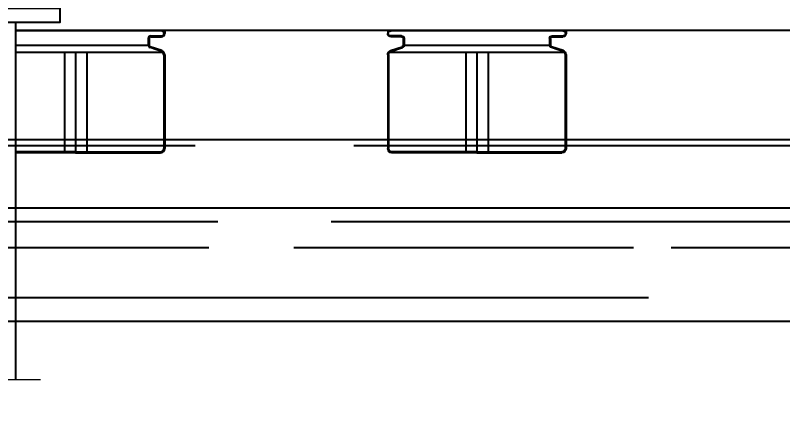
# Model space of a CAD drawing. Extents: x 396092 to 455492, y 17293 to 132793.
# Drawn here: x 430892 to 434333, y 58108 to 59858 of the extents above; entities that cross this region are included whole.
import ezdxf

# ---------------------------------------------------------------- set-up
doc = ezdxf.new("R2010")
doc.units = 0
doc.header["$LTSCALE"] = 1000
doc.header["$MEASUREMENT"] = 0
doc.layers.add('Dim', color=3, linetype='Continuous', lineweight=13)
for name, color, linetype in [('DL', 8, 'Continuous'), ('L-WATER水景', 5, 'Continuous'), ('PUB_DIM', 3, 'Continuous'), ('W-FLOAT_BOWL浮筒', 253, 'Continuous'), ('W-STEEL_FRAME钢架', 3, 'Continuous')]:
    doc.layers.add(name, color=color, linetype=linetype)
doc.styles.add('_TCH_DIM_T3', font='SIMPLEX', dxfattribs={"width": 0.705882, "bigfont": 'GBCBIG'})
doc.dimstyles.new('_TCH_ARCH&&100', dxfattribs={"dimtxt": 297.5, "dimasz": 100, "dimexe": 250, "dimexo": 300, "dimgap": 126.25, "dimtad": 1, "dimdec": 0, "dimzin": 0, "dimdsep": 46, "dimtxsty": '_TCH_DIM_T3', "dimblk": 'ARCHTICK', "dimcen": 0.09, "dimclrt": 7, "dimazin": 2, "dimtfac": 1, "dimtdec": 0, "dimtix": 1, "dimtmove": 2, "dimatfit": 3, "dimfxl": 100, "dimtolj": 1, "dimtzin": 0, "dimarcsym": 0})

# ---------------------------------------------------------------- blocks, each defined once
blk = doc.blocks.new('$matou$00000066')
for p, q in [((400, 275), (-400, 275)), ((-400, 275), (-400, 260)), ((-386.4, 271), (386.4, 271)), ((-338, 249), (-386.4, 249)), ((-338, 245), (-385, 245)), ((338, 249), (386.4, 249)), ((338, 245), (385, 245)), ((400, 275), (400, 260)), ((-330, 237), (-330, 208.2)), ((-326, 237), (-326, 208.2)), ((326, 237), (326, 208.2)), ((330, 237), (330, 208.2)), ((390.7, 176.1), (-390.7, 176.1)), ((-386.6, 182.8), (-335.4, 200.6)), ((-385.9, 178.8), (-334.1, 196.9)), ((-326.3, 205.3), (326.3, 205.3)), ((-50, 176.1), (-50, -271)), ((0, 176.1), (0, -271)), ((0, 176.1), (0, -271)), ((50, 176.1), (50, -271)), ((385.9, 178.8), (334.1, 196.9)), ((386.6, 182.8), (335.4, 200.6)), ((-400, 163.9), (-400, -256)), ((-396, 164.7), (-396, -256)), ((396, 164.7), (396, -256)), ((400, 163.9), (400, -256)), ((0, -271), (-381, -271)), ((0, -275), (-381, -275)), ((0, -271), (381, -271)), ((0, -275), (381, -275))]:
    blk.add_line(p, q)
for centre, radius, start, end in [((-385, 260), 15, 180, 270), ((-386.4, 260), 11, 90, 270), ((-338, 237), 12, 0, 90), ((-338, 237), 8, 0, 90), ((338, 237), 12, 90, 180), ((338, 237), 8, 90, 180), ((385, 260), 15, 270, 0), ((386.4, 260), 11, 270, 90), ((-338, 208.2), 8, 289.1798, 0), ((-338, 208.2), 12, 289.1798, 0), ((338, 208.2), 12, 180, 250.8202), ((338, 208.2), 8, 180, 250.8202), ((-380, 163.9), 20, 109.1798, 180), ((-381, 164.7), 15, 109.1798, 180), ((381, 164.7), 15, 0, 70.8202), ((380, 163.9), 20, 0, 70.8202), ((-381, -256), 19, 180, 270), ((-381, -256), 15, 180, 270), ((381, -256), 19, 270, 0), ((381, -256), 15, 270, 0)]:
    blk.add_arc(centre, radius, start, end)
blk = doc.blocks.new('_ArchTick')
at = {"color": 0, "linetype": 'ByBlock', "const_width": 0.4}
blk.add_lwpolyline([(-0.5, -0.5), (0.5, 0.5)], dxfattribs=at)
blk = doc.blocks.new('*D421')
at = {"layer": 'Defpoints', "color": 0, "transparency": 16777216}
for p in [(406061.5, 58459), (440561.5, 58459), (440561.5, 56142.1)]:
    blk.add_point(p, dxfattribs=at)
at = {"layer": 'PUB_DIM', "color": 0, "lineweight": -2, "transparency": 16777216}
for p, q in [((406061.5, 58159), (406061.5, 55892.1)), ((440561.5, 58159), (440561.5, 55892.1)), ((406061.5, 56142.1), (440561.5, 56142.1))]:
    blk.add_line(p, q, dxfattribs=at)
at = {"layer": 'PUB_DIM', "color": 0, "lineweight": -2, "transparency": 16777216, "xscale": 100, "yscale": 100, "zscale": 100, "rotation": 180}
blk.add_blockref('_ArchTick', (406061.5, 56142.1), dxfattribs=at)
at = {"layer": 'PUB_DIM', "color": 0, "lineweight": -2, "transparency": 16777216, "xscale": 100, "yscale": 100, "zscale": 100}
blk.add_blockref('_ArchTick', (440561.5, 56142.1), dxfattribs=at)
at = {"layer": 'PUB_DIM', "color": 7, "transparency": 16777216, "insert": (423311.5, 56417.1), "char_height": 297.5, "attachment_point": 5, "style": '_TCH_DIM_T3'}
blk.add_mtext('\\A1;34500', dxfattribs=at)

msp = doc.modelspace()

# ---------------------------------------------------------------- hatches: boundary and pattern name
at = {"layer": 'DL'}
h = msp.add_hatch(dxfattribs=at)
h.set_pattern_fill('AR-RROOF', color=5, scale=400, style=0)
h.set_pattern_definition([(0, (136803.8, 21402), (1117.6, 508), [7620, -1016, 2540, -508]), (0, (137479.4, 21656), (-508, 675.64), [1524, -167.64, 3048, -381]), (0, (137057.78, 21833.8), (2641.6, 340.36), [4064, -711.2, 2032, -508])])
h.paths.add_polyline_path([(442561.5, 59302.4), (404061.5, 59302.4), (404061.5, 58459), (442561.5, 58459)])

# ---------------------------------------------------------------- linework, layer by layer
for p, q in [((430891.5, 59826), (430891.5, 58224.4)), ((430891.5, 59792.4, 4000), (431561.5, 59792.4, 4000)), ((431548, 59788.4, 4000), (430891.5, 59788.4, 4000)), ((431561.5, 59792.4, 4000), (431561.5, 59777.4, 4000)), ((431487.5, 59754.4, 4000), (431487.5, 59725.6, 4000)), ((431491.5, 59754.4, 4000), (431491.5, 59725.6, 4000)), ((431499.5, 59766.4, 4000), (431548, 59766.4, 4000)), ((431499.5, 59762.4, 4000), (431546.5, 59762.4, 4000)), ((431487.9, 59722.7, 4000), (430891.5, 59722.7, 4000)), ((431547.5, 59696.2, 4000), (431495.6, 59714.2, 4000)), ((431548.1, 59700.2, 4000), (431496.9, 59718, 4000)), ((430891.5, 59693.5, 4000), (431552.2, 59693.5, 4000)), ((431111.5, 59693.5, 4000), (431111.5, 59246.4, 4000)), ((431161.5, 59693.5, 4000), (431161.5, 59246.4, 4000)), ((431161.5, 59693.5, 4000), (431161.5, 59246.4, 4000)), ((431211.5, 59693.5, 4000), (431211.5, 59246.4, 4000)), ((431557.5, 59682, 4000), (431557.5, 59261.4, 4000)), ((431561.5, 59681.3, 4000), (431561.5, 59261.4, 4000)), ((431161.5, 59246.4, 4000), (430891.5, 59246.4, 4000)), ((431161.5, 59242.4, 4000), (430891.5, 59242.4, 4000)), ((431161.5, 59246.4, 4000), (431542.5, 59246.4, 4000)), ((431161.5, 59242.4, 4000), (431542.5, 59242.4, 4000))]:
    msp.add_line(p, q)
msp.add_lwpolyline([(430531.5, 59891), (431091.5, 59891), (431091.5, 59826), (430531.5, 59826)], close=True)
for centre, radius, start, end in [((431548, 59777.4, 4000), 11, 270, 90), ((431499.5, 59754.4, 4000), 12, 90, 180), ((431499.5, 59754.4, 4000), 8, 90, 180), ((431546.5, 59777.4, 4000), 15, 270, 0), ((431499.5, 59725.6, 4000), 12, 180, 250.8202), ((431499.5, 59725.6, 4000), 8, 180, 250.8202), ((431542.5, 59682, 4000), 15, 0, 70.8202), ((431541.5, 59681.3, 4000), 20, 0, 70.8202), ((431542.5, 59261.4, 4000), 19, 270, 0), ((431542.5, 59261.4, 4000), 15, 270, 0)]:
    msp.add_arc(centre, radius, start, end)
at = {"layer": 'Dim', "elevation": 8280.1}
msp.add_lwpolyline([(431004.8, 58224.4), (430803.4, 58224.4), (430851, 58188.1), (430759.9, 58212), (430802.5, 58177.2), (430606.5, 58177.2)], dxfattribs=at)
at = {"layer": 'L-WATER水景'}
msp.add_lwpolyline([(423391.5, 59302.4), (442561.5, 59302.4)], dxfattribs=at)
at = {"layer": 'W-STEEL_FRAME钢架', "elevation": 3000}
msp.add_lwpolyline([(438231.5, 59791), (430891.5, 59791)], dxfattribs=at)

# ---------------------------------------------------------------- block references
at = {"layer": 'W-FLOAT_BOWL浮筒', "xscale": -1}
msp.add_blockref('$matou$00000066', (432961.5, 59517.4, 4000), dxfattribs=at)

# ---------------------------------------------------------------- dimensions: what is measured, and where the dimension line sits
at = {"layer": 'PUB_DIM'}
dim = msp.add_aligned_dim(p1=(406061.5, 58459), p2=(440561.5, 58459), distance=-2316.9, dimstyle='_TCH_ARCH&&100', dxfattribs=at)
dim.commit()
dim.dimension.update_dxf_attribs({"geometry": '*D421', "text_midpoint": (423311.5, 56417.1)})

doc.saveas('drawing.dxf')
